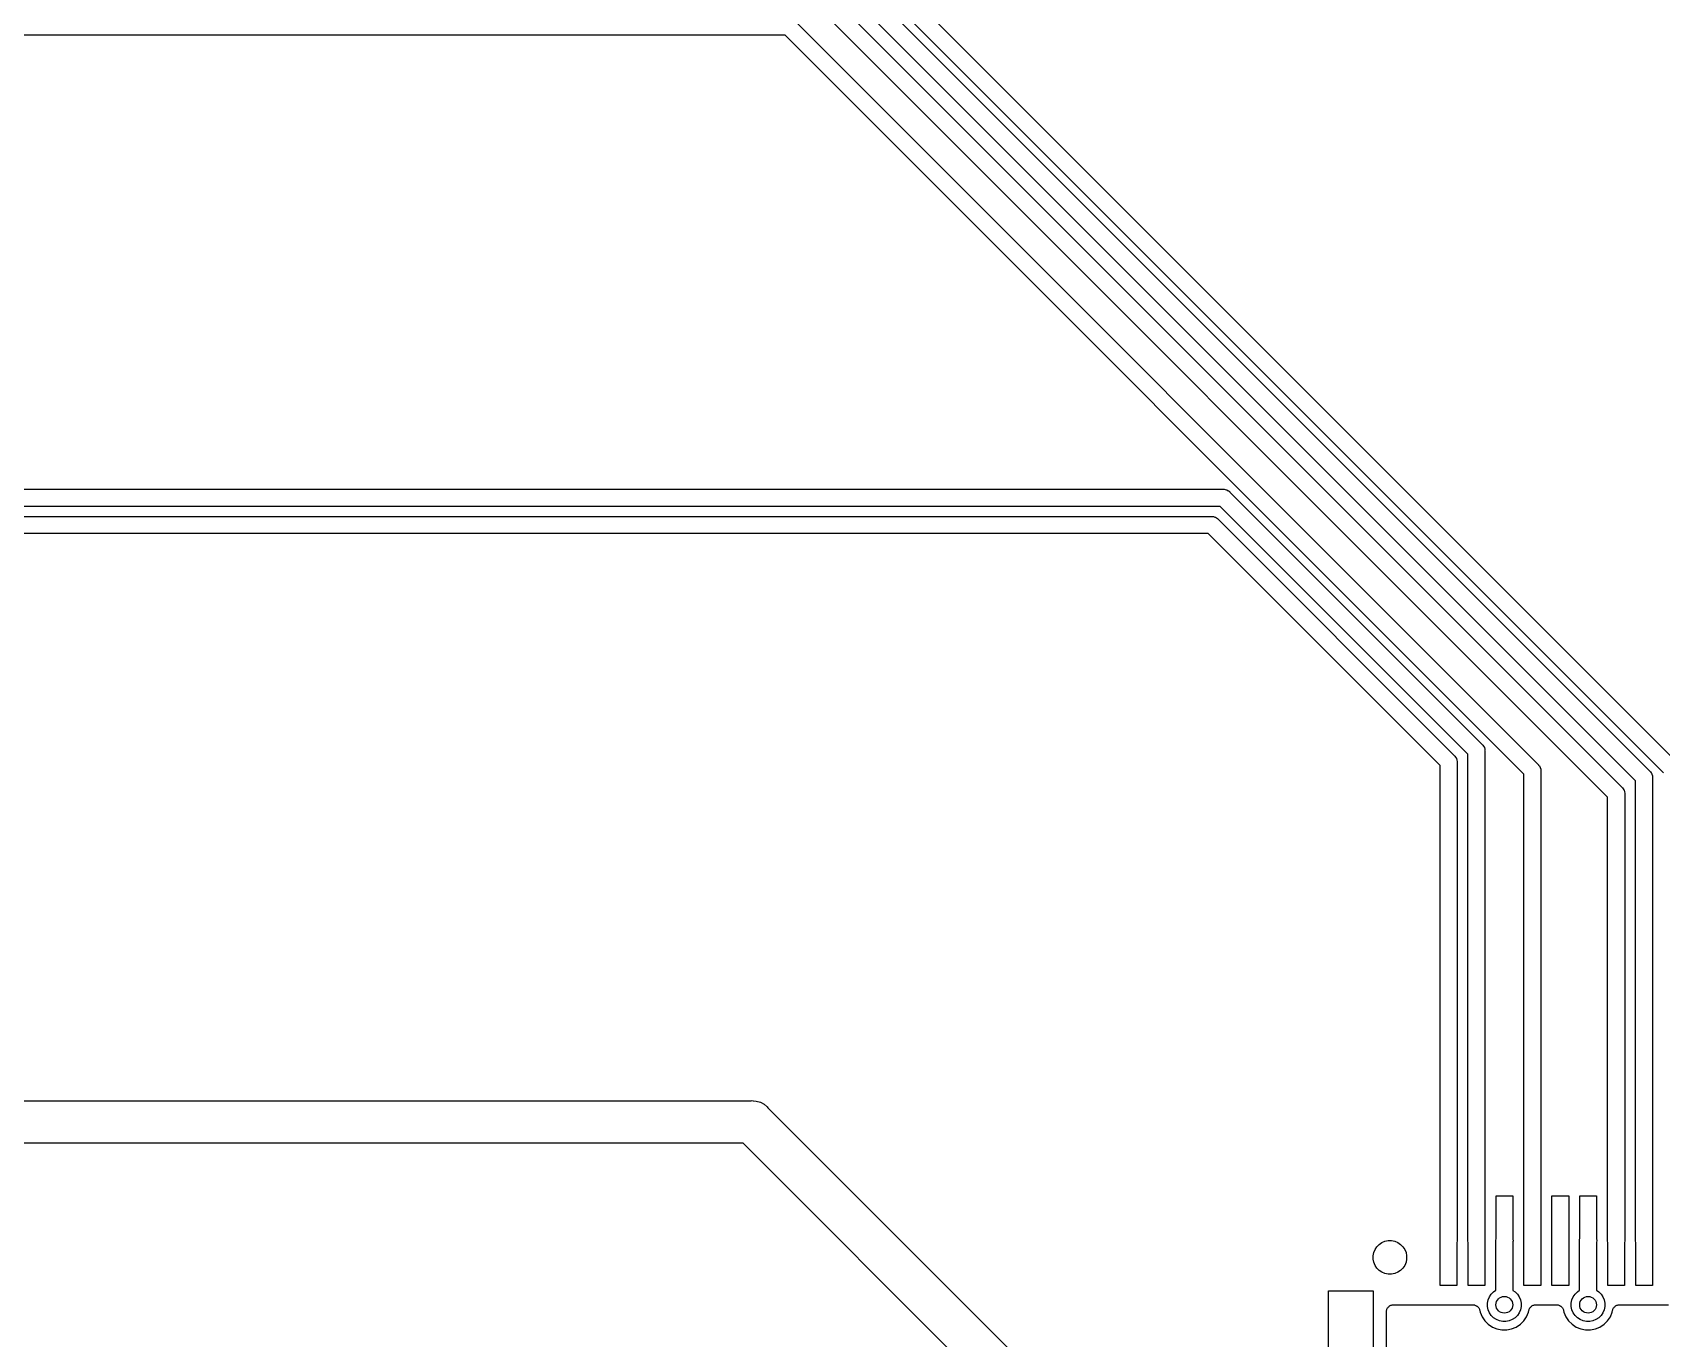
# Model space of a CAD drawing. Extents: x -66 to 211, y -177 to 13.
# Drawn here: x 45.59 to 74.74, y -83.44 to -60.08 of the extents above; entities that cross this region are included whole.
import ezdxf

# ---------------------------------------------------------------- set-up
doc = ezdxf.new("R2010")
doc.units = 0
doc.layers.add('BLACK', color=7, linetype='CONTINUOUS')

msp = doc.modelspace()

# ---------------------------------------------------------------- linework, layer by layer
at = {"layer": 'BLACK', "linetype": 'CONTINUOUS'}
for p, q in [((59.9205, -58.6731), (74.5369, -73.2895)), ((60.6567, -58.7661), (75.0369, -73.1463)), ((59.6205, -59.1608), (74.0369, -73.5772)), ((74.282, -73.4656), (59.7443, -58.928)), ((74.782, -73.3224), (60.4411, -58.9816)), ((73.782, -73.7533), (59.4443, -59.4157)), ((59.2343, -59.8665), (72.5369, -73.1691)), ((59.0581, -60.1214), (30.035, -60.1214)), ((72.282, -73.3453), (59.0581, -60.1214)), ((35.1533, -68.2473), (66.9012, -68.2473)), ((66.9012, -68.2473), (66.9087, -68.2465)), ((66.9087, -68.2465), (66.9162, -68.2473)), ((66.9162, -68.2473), (66.9162, -68.2473)), ((66.9162, -68.2473), (66.9386, -68.2495)), ((66.9386, -68.2495), (66.9673, -68.2582)), ((66.9673, -68.2582), (66.992, -68.2714)), ((66.992, -68.2714), (66.9938, -68.2723)), ((66.9938, -68.2723), (67.0062, -68.2825)), ((67.0062, -68.2825), (67.017, -68.2914)), ((67.017, -68.2914), (67.0217, -68.2972)), ((67.0217, -68.2972), (71.5369, -72.8123)), ((31.3672, -68.7324), (66.6878, -68.7324)), ((66.8456, -68.5521), (35.0977, -68.5521)), ((66.6878, -68.7324), (66.6953, -68.7317)), ((66.6953, -68.7317), (66.7028, -68.7324)), ((66.7028, -68.7324), (66.7028, -68.7324)), ((66.7028, -68.7324), (66.7252, -68.7346)), ((66.7252, -68.7346), (66.7539, -68.7433)), ((66.7539, -68.7433), (66.7623, -68.7478)), ((66.7623, -68.7478), (66.7804, -68.7575)), ((66.7804, -68.7575), (66.7967, -68.7709)), ((66.7967, -68.7709), (66.8036, -68.7765)), ((66.8036, -68.7765), (66.8084, -68.7823)), ((66.8084, -68.7823), (71.0369, -73.0108)), ((71.282, -72.9885), (66.8456, -68.5521)), ((66.6322, -69.0372), (31.3672, -69.0372)), ((70.782, -73.187), (66.6322, -69.0372)), ((71.5369, -72.8123), (71.5427, -72.8171)), ((71.5427, -72.8171), (71.5474, -72.8229)), ((71.5474, -72.8229), (71.5474, -72.8229)), ((71.5474, -72.8229), (71.5617, -72.8403)), ((71.5617, -72.8403), (71.5619, -72.8407)), ((71.5619, -72.8407), (71.5759, -72.8668)), ((71.5759, -72.8668), (71.5846, -72.8955)), ((71.0369, -73.0108), (71.0427, -73.0156)), ((71.0427, -73.0156), (71.0474, -73.0214)), ((71.0474, -73.0214), (71.0474, -73.0214)), ((71.0474, -73.0214), (71.0617, -73.0388)), ((71.0617, -73.0388), (71.0617, -73.0388)), ((71.0617, -73.0388), (71.0759, -73.0653)), ((71.0759, -73.0653), (71.0846, -73.094)), ((71.0846, -73.094), (71.0868, -73.1164)), ((71.0868, -73.1164), (71.0868, -73.1164)), ((71.0868, -73.1164), (71.0875, -73.1239)), ((71.0875, -73.1239), (71.0868, -73.1313)), ((71.0868, -73.1313), (71.0868, -81.6974)), ((71.282, -81.6974), (71.282, -72.9885)), ((71.5846, -72.8955), (71.5868, -72.9179)), ((71.5868, -72.9179), (71.5868, -72.9179)), ((71.5868, -72.9179), (71.5875, -72.9254)), ((71.5875, -72.9254), (71.5868, -72.9328)), ((71.5868, -72.9328), (71.5868, -81.6974)), ((72.5369, -73.1691), (72.5427, -73.1739)), ((72.5427, -73.1739), (72.5474, -73.1797)), ((70.782, -81.6974), (70.782, -73.187)), ((72.282, -81.6974), (72.282, -73.3453)), ((72.5474, -73.1797), (72.5474, -73.1797)), ((72.5474, -73.1797), (72.5617, -73.1971)), ((72.5617, -73.1971), (72.5665, -73.206)), ((72.5665, -73.206), (72.5759, -73.2236)), ((72.5759, -73.2236), (72.5846, -73.2523)), ((72.5846, -73.2523), (72.5868, -73.2747)), ((72.5868, -73.2747), (72.5868, -73.2747)), ((72.5868, -73.2747), (72.5875, -73.2822)), ((72.5875, -73.2822), (72.5868, -73.2896)), ((72.5868, -73.2896), (72.5868, -81.6974)), ((74.282, -81.6974), (74.282, -73.4656)), ((74.5369, -73.2895), (74.5427, -73.2942)), ((74.5427, -73.2942), (74.5474, -73.3)), ((74.5474, -73.3), (74.5474, -73.3)), ((74.5474, -73.3), (74.5617, -73.3174)), ((74.5617, -73.3174), (74.5676, -73.3285)), ((74.5676, -73.3285), (74.5759, -73.3439)), ((74.5759, -73.3439), (74.5846, -73.3726)), ((74.5846, -73.3726), (74.5868, -73.395)), ((74.5868, -73.395), (74.5868, -73.395)), ((74.5868, -73.395), (74.5875, -73.4025)), ((74.5875, -73.4025), (74.5868, -73.41)), ((74.5868, -73.41), (74.5868, -81.6974)), ((73.782, -81.6974), (73.782, -73.7533)), ((74.0369, -73.5772), (74.0427, -73.5819)), ((74.0427, -73.5819), (74.0474, -73.5877)), ((74.0474, -73.5877), (74.0474, -73.5877)), ((74.0474, -73.5877), (74.0617, -73.6051)), ((74.0617, -73.6051), (74.071, -73.6225)), ((74.071, -73.6225), (74.0759, -73.6316)), ((74.0759, -73.6316), (74.0846, -73.6603)), ((74.0846, -73.6603), (74.0868, -73.6827)), ((74.0868, -73.6827), (74.0868, -73.6827)), ((74.0868, -73.6827), (74.0875, -73.6902)), ((74.0875, -73.6902), (74.0868, -73.6977)), ((74.0868, -73.6977), (74.0868, -81.6974)), ((35.4305, -79.1861), (58.4512, -79.1861)), ((58.4512, -79.1861), (58.4699, -79.1843)), ((58.4699, -79.1843), (58.4886, -79.1861)), ((58.4886, -79.1861), (58.4886, -79.1861)), ((58.4886, -79.1861), (58.5446, -79.1916)), ((58.5446, -79.1916), (58.6164, -79.2134)), ((58.6164, -79.2134), (58.6826, -79.2488)), ((58.6826, -79.2488), (58.7406, -79.2964)), ((58.7406, -79.2964), (58.7525, -79.3109)), ((58.7525, -79.3109), (64.8084, -85.3669)), ((58.3121, -79.9481), (35.4305, -79.9481)), ((64.368, -86.004), (58.3121, -79.9481)), ((71.7844, -81.6594), (71.7844, -80.8899)), ((71.7844, -80.8899), (72.0844, -80.8899)), ((72.0844, -80.8899), (72.0844, -81.6572)), ((72.7844, -82.4899), (72.7844, -80.8899)), ((72.7844, -80.8899), (73.0844, -80.8899)), ((73.0844, -80.8899), (73.0844, -82.4899)), ((73.2844, -81.6525), (73.2844, -80.8899)), ((73.2844, -80.8899), (73.5844, -80.8899)), ((73.5844, -80.8899), (73.5844, -81.6594)), ((69.5844, -81.9603), (69.5959, -81.9024)), ((69.5959, -81.9024), (69.6185, -81.8478)), ((69.6185, -81.8478), (69.6514, -81.7986)), ((69.6514, -81.7986), (69.6931, -81.7569)), ((69.6931, -81.7569), (69.7423, -81.724)), ((69.7423, -81.724), (69.7969, -81.7014)), ((69.7969, -81.7014), (69.8548, -81.6899)), ((69.8548, -81.6899), (69.9139, -81.6899)), ((69.9139, -81.6899), (69.9719, -81.7014)), ((69.9719, -81.7014), (70.0265, -81.724)), ((70.0265, -81.724), (70.0756, -81.7569)), ((70.0756, -81.7569), (70.1174, -81.7986)), ((70.1174, -81.7986), (70.1502, -81.8478)), ((70.1502, -81.8478), (70.1729, -81.9024)), ((70.1729, -81.9024), (70.1844, -81.9603)), ((70.7842, -81.7198), (70.782, -81.6974)), ((70.7844, -81.7204), (70.7842, -81.7198)), ((70.7844, -82.4899), (70.7844, -81.7204)), ((71.0846, -81.7198), (71.0844, -81.7204)), ((71.0844, -81.7204), (71.0844, -82.4899)), ((71.0868, -81.6974), (71.0846, -81.7198)), ((71.2842, -81.7198), (71.282, -81.6974)), ((71.2844, -81.7204), (71.2842, -81.7198)), ((71.2844, -82.4899), (71.2844, -81.7204)), ((71.5846, -81.7198), (71.5844, -81.7204)), ((71.5844, -81.7204), (71.5844, -82.4899)), ((71.5868, -81.6974), (71.5846, -81.7198)), ((71.7812, -81.6899), (71.782, -81.6824)), ((71.782, -81.6974), (71.7812, -81.6899)), ((71.782, -81.6824), (71.7842, -81.66)), ((71.782, -81.6824), (71.782, -81.6824)), ((71.782, -82.577), (71.782, -81.6974)), ((71.7842, -81.66), (71.7844, -81.6594)), ((72.0844, -81.6572), (72.0855, -81.661)), ((72.0855, -81.661), (72.0885, -81.6908)), ((72.0885, -81.6908), (72.0868, -81.7081)), ((72.0868, -81.7081), (72.0868, -82.5791)), ((72.2842, -81.7198), (72.282, -81.6974)), ((72.2844, -81.7204), (72.2842, -81.7198)), ((72.2844, -82.4899), (72.2844, -81.7204)), ((72.5846, -81.7198), (72.5844, -81.7204)), ((72.5844, -81.7204), (72.5844, -82.4899)), ((72.5868, -81.6974), (72.5846, -81.7198)), ((73.2783, -81.6929), (73.2793, -81.6824)), ((73.279, -81.7003), (73.2783, -81.6929)), ((73.279, -82.578), (73.279, -81.7003)), ((73.2793, -81.6824), (73.2812, -81.663)), ((73.2812, -81.663), (73.2844, -81.6525)), ((73.5844, -81.6594), (73.5846, -81.66)), ((73.5846, -81.7198), (73.5844, -81.7204)), ((73.5844, -81.7204), (73.5844, -82.4899)), ((73.5846, -81.66), (73.5875, -81.6899)), ((73.5875, -81.6899), (73.5846, -81.7198)), ((73.7842, -81.7198), (73.782, -81.6974)), ((73.7844, -81.7204), (73.7842, -81.7198)), ((73.7844, -82.4899), (73.7844, -81.7204)), ((74.0846, -81.7198), (74.0844, -81.7204)), ((74.0844, -81.7204), (74.0844, -82.4899)), ((74.0868, -81.6974), (74.0846, -81.7198)), ((74.2842, -81.7198), (74.282, -81.6974)), ((74.2844, -81.7204), (74.2842, -81.7198)), ((74.2844, -82.4899), (74.2844, -81.7204)), ((74.5846, -81.7198), (74.5844, -81.7204)), ((74.5844, -81.7204), (74.5844, -82.4899)), ((74.5868, -81.6974), (74.5846, -81.7198)), ((69.5844, -82.0194), (69.5844, -81.9603)), ((69.5959, -82.0774), (69.5844, -82.0194)), ((69.6185, -82.132), (69.5959, -82.0774)), ((69.6514, -82.1811), (69.6185, -82.132)), ((69.6931, -82.2229), (69.6514, -82.1811)), ((70.1174, -82.1811), (70.0756, -82.2229)), ((70.1502, -82.132), (70.1174, -82.1811)), ((70.1729, -82.0774), (70.1502, -82.132)), ((70.1844, -82.0194), (70.1729, -82.0774)), ((70.1844, -81.9603), (70.1844, -82.0194)), ((69.7423, -82.2557), (69.6931, -82.2229)), ((69.7969, -82.2784), (69.7423, -82.2557)), ((69.8548, -82.2899), (69.7969, -82.2784)), ((69.9139, -82.2899), (69.8548, -82.2899)), ((69.9719, -82.2784), (69.9139, -82.2899)), ((70.0265, -82.2557), (69.9719, -82.2784)), ((70.0756, -82.2229), (70.0265, -82.2557)), ((71.0844, -82.4899), (70.7844, -82.4899)), ((71.5844, -82.4899), (71.2844, -82.4899)), ((72.5844, -82.4899), (72.2844, -82.4899)), ((73.0844, -82.4899), (72.7844, -82.4899)), ((73.5844, -82.4899), (73.5838, -82.4899)), ((73.5838, -82.4899), (73.5838, -82.578)), ((74.0844, -82.4899), (73.7844, -82.4899)), ((74.5844, -82.4899), (74.2844, -82.4899)), ((68.7844, -84.3899), (68.7844, -82.5899)), ((68.7844, -82.5899), (69.5844, -82.5899)), ((69.5844, -82.5899), (69.5844, -84.3899)), ((71.6328, -82.8075), (71.6443, -82.7495)), ((71.6443, -82.7495), (71.6669, -82.6949)), ((71.6669, -82.6949), (71.6998, -82.6458)), ((71.6998, -82.6458), (71.7416, -82.604)), ((71.7416, -82.604), (71.782, -82.577)), ((72.0868, -82.5791), (72.124, -82.604)), ((72.124, -82.604), (72.1658, -82.6458)), ((72.1658, -82.6458), (72.1987, -82.6949)), ((72.1987, -82.6949), (72.2213, -82.7495)), ((72.2213, -82.7495), (72.2328, -82.8075)), ((73.1314, -82.8075), (73.1429, -82.7495)), ((73.1429, -82.7495), (73.1655, -82.6949)), ((73.1655, -82.6949), (73.1984, -82.6458)), ((73.1984, -82.6458), (73.2402, -82.604)), ((73.2402, -82.604), (73.279, -82.578)), ((73.5838, -82.578), (73.6226, -82.604)), ((73.6226, -82.604), (73.6644, -82.6458)), ((73.6644, -82.6458), (73.6973, -82.6949)), ((73.6973, -82.6949), (73.7199, -82.7495)), ((73.7199, -82.7495), (73.7314, -82.8075)), ((69.8223, -82.9625), (69.8236, -82.9504)), ((69.8223, -82.9631), (69.8223, -82.9625)), ((69.8223, -82.9632), (69.8223, -82.9631)), ((69.8223, -82.9631), (69.8223, -82.9631)), ((69.8223, -82.9643), (69.8223, -82.9632)), ((69.8244, -84.0031), (69.8223, -82.9643)), ((69.8236, -82.9504), (69.8249, -82.9385)), ((69.8249, -82.9385), (69.825, -82.9382)), ((69.825, -82.9379), (69.8287, -82.9263)), ((69.825, -82.9382), (69.825, -82.9379)), ((69.8287, -82.9263), (69.8322, -82.9148)), ((69.8322, -82.9148), (69.8324, -82.9145)), ((69.8324, -82.9145), (69.8325, -82.9142)), ((69.8325, -82.9142), (69.8383, -82.9036)), ((69.8383, -82.9036), (69.844, -82.893)), ((69.844, -82.893), (69.8442, -82.8928)), ((69.8442, -82.8928), (69.8444, -82.8925)), ((69.8444, -82.8925), (69.8521, -82.8832)), ((69.8521, -82.8832), (69.8598, -82.8739)), ((69.8598, -82.8739), (69.8601, -82.8737)), ((69.8601, -82.8737), (69.8603, -82.8735)), ((69.8603, -82.8735), (69.8697, -82.8659)), ((69.8697, -82.8659), (69.879, -82.8582)), ((69.879, -82.8582), (69.8793, -82.8581)), ((69.8793, -82.8581), (69.8796, -82.8579)), ((69.8796, -82.8579), (69.8902, -82.8523)), ((69.8902, -82.8523), (69.9009, -82.8466)), ((69.9009, -82.8466), (69.9012, -82.8465)), ((69.9012, -82.8465), (69.9015, -82.8464)), ((69.9015, -82.8464), (69.913, -82.843)), ((69.913, -82.843), (69.9246, -82.8394)), ((69.9246, -82.8394), (69.925, -82.8394)), ((69.925, -82.8394), (69.9253, -82.8393)), ((69.9253, -82.8393), (69.9372, -82.8382)), ((69.9372, -82.8382), (69.9493, -82.837)), ((69.9493, -82.837), (71.3698, -82.837)), ((71.3698, -82.837), (71.3705, -82.837)), ((71.3705, -82.837), (71.3705, -82.837)), ((71.3705, -82.837), (71.3706, -82.837)), ((71.3706, -82.837), (71.3715, -82.837)), ((71.3715, -82.837), (71.3833, -82.8384)), ((71.3833, -82.8384), (71.3952, -82.8396)), ((71.3952, -82.8396), (71.3957, -82.8397)), ((71.3957, -82.8397), (71.3962, -82.8398)), ((71.3962, -82.8398), (71.4075, -82.8434)), ((71.4075, -82.8434), (71.4189, -82.8469)), ((71.4189, -82.8469), (71.4193, -82.8471)), ((71.4193, -82.8471), (71.4198, -82.8473)), ((71.4198, -82.8473), (71.4302, -82.853)), ((71.4302, -82.853), (71.4407, -82.8587)), ((71.4407, -82.8587), (71.4411, -82.859)), ((71.4411, -82.859), (71.4415, -82.8592)), ((71.4415, -82.8592), (71.4506, -82.8669)), ((71.4506, -82.8669), (71.4598, -82.8745)), ((71.4598, -82.8745), (71.4601, -82.8748)), ((71.4601, -82.8748), (71.4605, -82.8752)), ((71.4605, -82.8752), (71.468, -82.8845)), ((71.468, -82.8845), (71.4755, -82.8936)), ((71.4755, -82.8936), (71.4757, -82.8941)), ((71.4757, -82.8941), (71.476, -82.8945)), ((71.476, -82.8945), (71.4816, -82.9051)), ((71.4816, -82.9051), (71.4871, -82.9155)), ((71.4871, -82.9155), (71.4873, -82.916)), ((71.4873, -82.916), (71.4875, -82.9164)), ((71.4875, -82.9164), (71.4909, -82.9278)), ((71.4909, -82.9278), (71.4943, -82.9392)), ((71.4943, -82.9392), (71.5001, -82.9683)), ((71.5001, -82.9683), (71.534, -83.0502)), ((71.534, -83.0502), (71.5833, -83.1239)), ((71.6328, -82.8666), (71.6328, -82.8075)), ((71.6443, -82.9245), (71.6328, -82.8666)), ((71.6669, -82.9791), (71.6443, -82.9245)), ((71.6998, -83.0283), (71.6669, -82.9791)), ((71.7416, -83.07), (71.6998, -83.0283)), ((71.7907, -83.1029), (71.7416, -83.07)), ((72.124, -83.07), (72.0749, -83.1029)), ((72.1658, -83.0283), (72.124, -83.07)), ((72.1987, -82.9791), (72.1658, -83.0283)), ((72.2213, -82.9245), (72.1987, -82.9791)), ((72.2328, -82.8666), (72.2213, -82.9245)), ((72.2328, -82.8075), (72.2328, -82.8666)), ((72.2823, -83.1239), (72.3316, -83.0502)), ((72.3316, -83.0502), (72.3655, -82.9683)), ((72.3655, -82.9683), (72.3713, -82.9392)), ((72.3713, -82.9392), (72.3714, -82.9385)), ((72.3714, -82.9385), (72.3716, -82.9375)), ((72.3714, -82.9385), (72.3714, -82.9385)), ((72.3714, -82.9385), (72.3714, -82.9385)), ((72.3716, -82.9375), (72.3753, -82.9261)), ((72.3753, -82.9261), (72.3788, -82.9148)), ((72.3788, -82.9148), (72.379, -82.9144)), ((72.379, -82.9144), (72.3792, -82.9139)), ((72.3792, -82.9139), (72.3849, -82.9035)), ((72.3849, -82.9035), (72.3906, -82.893)), ((72.3906, -82.893), (72.3909, -82.8926)), ((72.3909, -82.8926), (72.3911, -82.8922)), ((72.3911, -82.8922), (72.3988, -82.8831)), ((72.3988, -82.8831), (72.4064, -82.8739)), ((72.4064, -82.8739), (72.4067, -82.8736)), ((72.4067, -82.8736), (72.4071, -82.8732)), ((72.4071, -82.8732), (72.4163, -82.8658)), ((72.4163, -82.8658), (72.4256, -82.8582)), ((72.4256, -82.8582), (72.426, -82.858)), ((72.426, -82.858), (72.4264, -82.8577)), ((72.4264, -82.8577), (72.4369, -82.8522)), ((72.4369, -82.8522), (72.4474, -82.8466)), ((72.4474, -82.8466), (72.4479, -82.8465)), ((72.4479, -82.8465), (72.4484, -82.8462)), ((72.4484, -82.8462), (72.4598, -82.8429)), ((72.4598, -82.8429), (72.4712, -82.8394)), ((72.4712, -82.8394), (72.4717, -82.8394)), ((72.4717, -82.8394), (72.4722, -82.8392)), ((72.4722, -82.8392), (72.4839, -82.8382)), ((72.4839, -82.8382), (72.4958, -82.837)), ((72.4958, -82.837), (72.8684, -82.837)), ((72.8684, -82.837), (72.8691, -82.837)), ((72.8691, -82.837), (72.8691, -82.837)), ((72.8691, -82.837), (72.8692, -82.837)), ((72.8692, -82.837), (72.8701, -82.837)), ((72.8701, -82.837), (72.8819, -82.8384)), ((72.8819, -82.8384), (72.8938, -82.8396)), ((72.8938, -82.8396), (72.8943, -82.8397)), ((72.8943, -82.8397), (72.8948, -82.8398)), ((72.8948, -82.8398), (72.9061, -82.8434)), ((72.9061, -82.8434), (72.9175, -82.8469)), ((72.9175, -82.8469), (72.9179, -82.8471)), ((72.9179, -82.8471), (72.9184, -82.8473)), ((72.9184, -82.8473), (72.9288, -82.853)), ((72.9288, -82.853), (72.9393, -82.8587)), ((72.9393, -82.8587), (72.9397, -82.859)), ((72.9397, -82.859), (72.9401, -82.8592)), ((72.9401, -82.8592), (72.9492, -82.8669)), ((72.9492, -82.8669), (72.9584, -82.8745)), ((72.9584, -82.8745), (72.9587, -82.8748)), ((72.9587, -82.8748), (72.9591, -82.8752)), ((72.9591, -82.8752), (72.9666, -82.8845)), ((72.9666, -82.8845), (72.9741, -82.8936)), ((72.9741, -82.8936), (72.9743, -82.8941)), ((72.9743, -82.8941), (72.9746, -82.8945)), ((72.9746, -82.8945), (72.9802, -82.9051)), ((72.9802, -82.9051), (72.9857, -82.9155)), ((72.9857, -82.9155), (72.9859, -82.916)), ((72.9859, -82.916), (72.9861, -82.9164)), ((72.9861, -82.9164), (72.9895, -82.9278)), ((72.9895, -82.9278), (72.9929, -82.9392)), ((72.9929, -82.9392), (72.9987, -82.9683)), ((72.9987, -82.9683), (73.0326, -83.0502)), ((73.0326, -83.0502), (73.0819, -83.1239)), ((73.1314, -82.8666), (73.1314, -82.8075)), ((73.1429, -82.9245), (73.1314, -82.8666)), ((73.1655, -82.9791), (73.1429, -82.9245)), ((73.1984, -83.0283), (73.1655, -82.9791)), ((73.2402, -83.07), (73.1984, -83.0283)), ((73.2893, -83.1029), (73.2402, -83.07)), ((73.6226, -83.07), (73.5735, -83.1029)), ((73.6644, -83.0283), (73.6226, -83.07)), ((73.6973, -82.9791), (73.6644, -83.0283)), ((73.7199, -82.9245), (73.6973, -82.9791)), ((73.7314, -82.8666), (73.7199, -82.9245)), ((73.7314, -82.8075), (73.7314, -82.8666)), ((73.7809, -83.1239), (73.8302, -83.0502)), ((73.8302, -83.0502), (73.8641, -82.9683)), ((73.8641, -82.9683), (73.8699, -82.9392)), ((73.8699, -82.9392), (73.87, -82.9385)), ((73.87, -82.9385), (73.8702, -82.9375)), ((73.87, -82.9385), (73.87, -82.9385)), ((73.87, -82.9385), (73.87, -82.9385)), ((73.8702, -82.9375), (73.8739, -82.9261)), ((73.8739, -82.9261), (73.8774, -82.9148)), ((73.8774, -82.9148), (73.8776, -82.9144)), ((73.8776, -82.9144), (73.8778, -82.9139)), ((73.8778, -82.9139), (73.8835, -82.9035)), ((73.8835, -82.9035), (73.8892, -82.893)), ((73.8892, -82.893), (73.8895, -82.8926)), ((73.8895, -82.8926), (73.8897, -82.8922)), ((73.8897, -82.8922), (73.8974, -82.8831)), ((73.8974, -82.8831), (73.905, -82.8739)), ((73.905, -82.8739), (73.9053, -82.8736)), ((73.9053, -82.8736), (73.9057, -82.8732)), ((73.9057, -82.8732), (73.9149, -82.8658)), ((73.9149, -82.8658), (73.9242, -82.8582)), ((73.9242, -82.8582), (73.9246, -82.858)), ((73.9246, -82.858), (73.925, -82.8577)), ((73.925, -82.8577), (73.9355, -82.8522)), ((73.9355, -82.8522), (73.946, -82.8466)), ((73.946, -82.8466), (73.9465, -82.8465)), ((73.9465, -82.8465), (73.947, -82.8462)), ((73.947, -82.8462), (73.9584, -82.8429)), ((73.9584, -82.8429), (73.9698, -82.8394)), ((73.9698, -82.8394), (73.9703, -82.8394)), ((73.9703, -82.8394), (73.9708, -82.8392)), ((73.9708, -82.8392), (73.9825, -82.8382)), ((73.9825, -82.8382), (73.9944, -82.837)), ((73.9944, -82.837), (74.8699, -82.837)), ((71.5833, -83.1239), (71.6459, -83.1866)), ((71.6459, -83.1866), (71.7196, -83.2358)), ((71.7196, -83.2358), (71.8015, -83.2697)), ((71.8453, -83.1255), (71.7907, -83.1029)), ((71.8015, -83.2697), (71.8885, -83.287)), ((71.9033, -83.137), (71.8453, -83.1255)), ((71.8885, -83.287), (71.9771, -83.287)), ((71.9623, -83.137), (71.9033, -83.137)), ((72.0203, -83.1255), (71.9623, -83.137)), ((71.9771, -83.287), (72.0641, -83.2697)), ((72.0749, -83.1029), (72.0203, -83.1255)), ((72.0641, -83.2697), (72.146, -83.2358)), ((72.146, -83.2358), (72.2197, -83.1866)), ((72.2197, -83.1866), (72.2823, -83.1239)), ((73.0819, -83.1239), (73.1445, -83.1866)), ((73.1445, -83.1866), (73.2182, -83.2358)), ((73.2182, -83.2358), (73.3001, -83.2697)), ((73.3439, -83.1255), (73.2893, -83.1029)), ((73.3001, -83.2697), (73.3871, -83.287)), ((73.4019, -83.137), (73.3439, -83.1255)), ((73.3871, -83.287), (73.4757, -83.287)), ((73.4609, -83.137), (73.4019, -83.137)), ((73.5189, -83.1255), (73.4609, -83.137)), ((73.4757, -83.287), (73.5627, -83.2697)), ((73.5735, -83.1029), (73.5189, -83.1255)), ((73.5627, -83.2697), (73.6446, -83.2358)), ((73.6446, -83.2358), (73.7183, -83.1866)), ((73.7183, -83.1866), (73.7809, -83.1239))]:
    msp.add_line(p, q, dxfattribs=at)
at = {"layer": 'BLACK'}
for centre in [(71.9328, -82.837), (73.4314, -82.837)]:
    msp.add_circle(centre, 0.15, dxfattribs=at)

doc.saveas('drawing.dxf')
